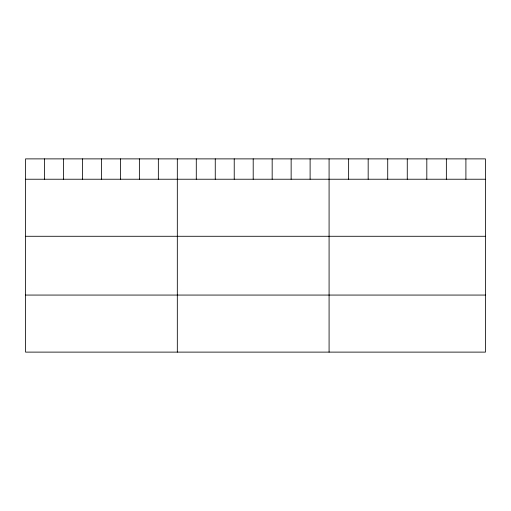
<?xml version="1.0" encoding="UTF-8"?>
<svg xmlns="http://www.w3.org/2000/svg" width="511" height="511" viewBox="0 0 511 511"><rect width="100%" height="100%" fill="white"/><g stroke="black" fill="none" stroke-linecap="round" stroke-linejoin="round"><path stroke-width="0.77" d="M485.45 179.227L485.45 352.117L25.55 352.117L25.55 158.883L485.45 158.883L485.45 179.227L25.55 179.227M25.55 236.28L485.45 236.28M25.55 295.064L485.45 295.064M465.904 158.883L465.904 179.227M446.358 158.883L446.358 179.227M426.813 158.883L426.813 179.227M407.267 158.883L407.267 179.227M387.721 158.883L387.721 179.227M368.175 158.883L368.175 179.227M348.63 158.883L348.63 179.227M329.084 158.883L329.084 352.117M310.113 158.883L310.113 179.227M291.142 158.883L291.142 179.227M272.171 158.883L272.171 179.227M253.201 158.883L253.201 179.227M234.23 158.883L234.23 179.227M215.259 158.883L215.259 179.227M196.288 158.883L196.288 179.227M177.317 158.883L177.317 352.117M158.346 158.883L158.346 179.227M139.375 158.883L139.375 179.227M120.404 158.883L120.404 179.227M101.434 158.883L101.434 179.227M82.463 158.883L82.463 179.227M63.492 158.883L63.492 179.227M44.521 158.883L44.521 179.227"/></g></svg>
